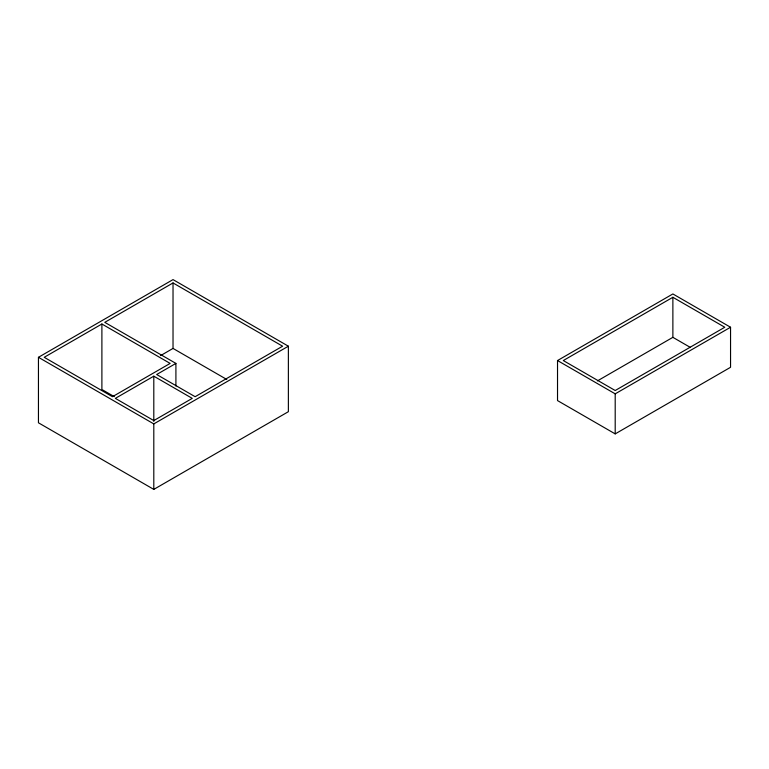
<?xml version="1.0" encoding="UTF-8"?>
<svg xmlns="http://www.w3.org/2000/svg" width="769" height="769" viewBox="0 0 769 769"><rect width="100%" height="100%" fill="white"/><g stroke="black" fill="none" stroke-linecap="round" stroke-linejoin="round"><path stroke-width="1.15" d="M38.45 357.306L173.025 279.608L288.375 346.204L288.375 411.694L153.8 489.392L38.45 422.796L38.45 357.306L153.8 423.902L288.375 346.204M101.892 324.009L44.218 357.306L112.466 396.708L170.141 363.41L101.892 324.009L101.892 389.499L114.302 396.66M175.909 363.41L156.684 374.513L195.134 396.708L282.608 346.204L173.025 282.944L104.776 322.346L175.909 363.41L175.909 386.038M160.615 355.595L173.025 348.424L226.778 379.463M153.8 376.176L115.35 398.371L153.8 420.576L192.25 398.371L153.8 376.176L153.8 421.422M557.525 360.546L672.875 293.95L730.55 327.248L730.55 367.294L615.2 433.889L557.525 400.591L557.525 360.546L615.2 393.843L730.55 327.248M672.875 297.286L563.293 360.546L615.2 390.517L724.783 327.248L672.875 297.286L672.875 337.331L597.407 380.895M672.875 337.331L690.524 347.521M615.2 393.843L615.2 433.889M173.025 282.944L173.025 348.424M153.8 423.902L153.8 489.392"/></g></svg>
